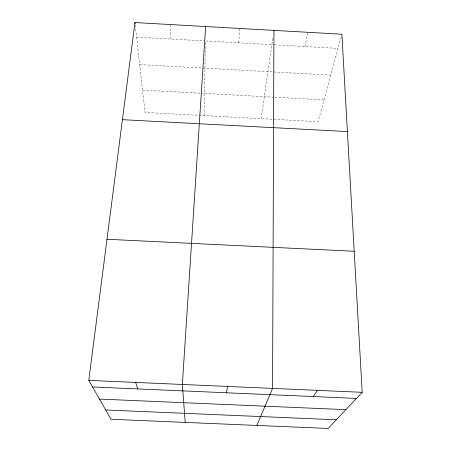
<?xml version="1.0" encoding="UTF-8"?>
<svg xmlns="http://www.w3.org/2000/svg" width="451" height="451" viewBox="0 0 451 451"><rect width="100%" height="100%" fill="white"/><g stroke="black" fill="none" stroke-linecap="round" stroke-linejoin="round"><path stroke-width="0.34" stroke-dasharray="2.25 1.69" d="M204.1 115.614L205.374 42.366M238.675 42.828L239.836 28.464M261.185 118.652L272.855 37.873M304.989 46.532L307.954 32.303M341.153 36.914L318.034 121.674L145.042 112.468L135.261 25.324M139.669 64.6L202.155 68.028M202.849 68.067L330.741 75.091M142.533 90.087L200.267 93.205M200.971 93.239L274.078 97.191M274.772 97.224L323.981 99.885M136.585 37.123L203.999 40.889M206.096 41.007L273.937 44.796M274.631 44.835L338.024 48.381M170.343 24.546L171.036 39.051"/><path stroke-width="0.68" d="M273.937 30.386L272.567 388.407L256.856 425.434M205.65 26.536L182.351 384.472L185.214 422.407M88.796 380.39L134.95 22.55L341.886 34.22L362.204 392.314L328.136 428.45L111.014 419.272L88.796 380.39L362.204 392.314M226.441 392.776L227.53 386.439M313.248 396.547L317.459 390.363M92.556 386.969L356.448 398.419M99.474 399.073L345.849 409.66M105.697 409.965L336.305 419.785M107 239.261L354.204 251.286M122.424 119.673L347.411 131.579M135.65 382.431L137.769 388.931M134.95 22.55L135.108 23.937"/></g></svg>
